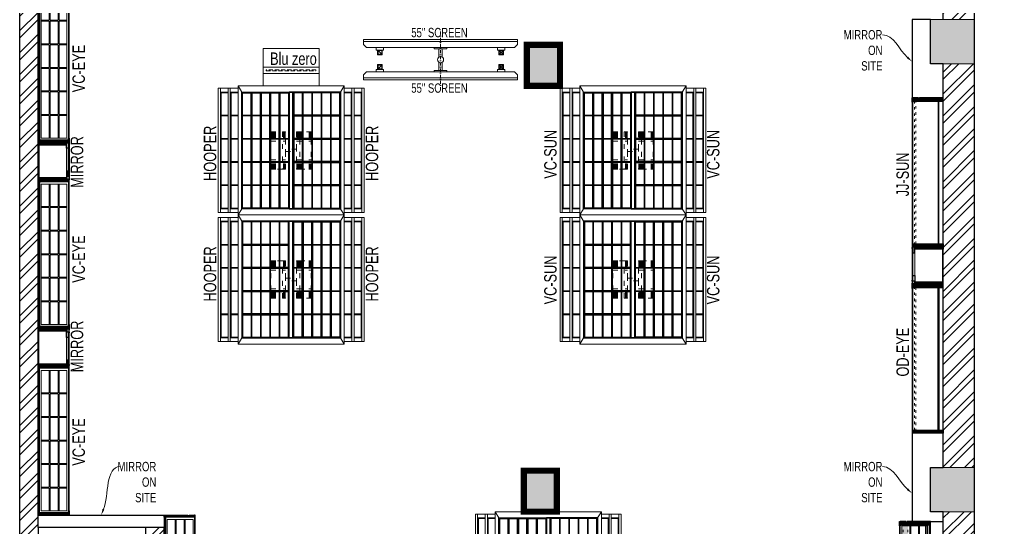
# Model space of a CAD drawing. Header units: feet. Extents: x 2547226 to 2555095, y -6061669 to -6045180.
# Drawn here: x 2547226 to 2555095, y -6056074 to -6051985 of the extents above; entities that cross this region are included whole.
import ezdxf
from ezdxf import colors
from ezdxf.entities.mleader import LeaderData, LeaderLine
from ezdxf.math import Vec2, Vec3

# ---------------------------------------------------------------- set-up
doc = ezdxf.new("R2010")
doc.units = ezdxf.units.FT
doc.header["$LTSCALE"] = 33
doc.header["$MEASUREMENT"] = 0
for name, pattern in [('ACAD_ISO03W100', [30, 12, -18]), ('D10_DASHED', [0.75, 0.5, -0.25]), ('DASHDOT2', [0.5, 0.25, -0.125, 0, -0.125])]:
    doc.linetypes.add(name, pattern=pattern)
for name, color, linetype, lineweight in [('A-COL', 243, 'Continuous', 9), ('column hatch', 5, 'Continuous', 0), ('LENS-DIM', 252, 'Continuous', 5), ('LENS-FURNITURE', 13, 'Continuous', 9), ('LENS-PARTITION', 21, 'Continuous', 25), ('LENS-TEXT', 31, 'Continuous', 5), ('LENS_TEXT', 31, 'Continuous', 5), ('LK-EQPMT', 3, 'Continuous', 18), ('LK-FF&E FLOOR', 1, 'Continuous', 9), ('LK-FF&E WALL', 1, 'Continuous', 9), ('LK-IT', 3, 'Continuous', 18), ('LK-MIRROR', 133, 'Continuous', 13), ('LN-ELEVATION-1', 81, 'Continuous', 25), ('LN-ELEVATION-2', 103, 'Continuous', 20), ('LN-ELEVATION-3', 125, 'Continuous', 18), ('LN-ELEVATION-4', 145, 'Continuous', 13), ('LN-ELEVATION-5', 167, 'Continuous', 5), ('LN-HATCH', 251, 'Continuous', 0), ('PLANO-CARPET', 3, 'Continuous', 18), ('PLANO-TXT', 252, 'Continuous', 5)]:
    doc.layers.add(name, color=color, linetype=linetype, lineweight=lineweight)
doc.layers.add('A-WALL', color=1, linetype='Continuous')
doc.styles.add('LK TXT', font='GILC____.TTF', dxfattribs={"height": 100})
doc.styles.get("Standard").update_dxf_attribs({"font": 'GILC____.TTF'})
pattern_1 = [(45, (7858054.0837, 3504049.203), (-4.4901280605, 4.4901280605), [])]
pattern_2 = [(225, (-6866470.76, 5280949.64), (88.2999593, -88.2999593), []), (225, (-6866529.63, 5280949.64), (88.2999593, -88.2999593), [])]

# ---------------------------------------------------------------- blocks, each defined once
blk = doc.blocks.new('BLUE ZERO')
at = {"layer": 'LENS-FURNITURE', "ltscale": 0.5}
for points in [[(86206.7, 120883.4), (86206.7, 120433.4), (85906.7, 120433.4), (85906.7, 120883.4)], [(86106.7, 120883.4), (86106.7, 120433.4), (86056.7, 120433.4), (86056.7, 120883.4)]]:
    blk.add_lwpolyline(points, close=True, dxfattribs=at)
at = {"layer": 'LENS-FURNITURE', "linetype": 'D10_DASHED', "ltscale": 2}
blk.add_lwpolyline([(86085.7, 120858.4), (86085.7, 120458.4), (86077.7, 120458.4), (86077.7, 120858.4)], close=True, dxfattribs=at)
blk = doc.blocks.new('VC HD 1200')
at = {"layer": 'LN-HATCH', "ltscale": 0.5}
h = blk.add_hatch(dxfattribs=at)
h.set_pattern_fill('ANSI31', color=256, scale=2)
h.set_pattern_definition([(45, (3760859.753, 1795248.936), (-4.490128061, 4.490128061), [])])
h.paths.add_polyline_path([(-1200, 250), (-1200, 60), (-1194, 60), (-1194, 50), (-1200, 50), (-1200, 6), (-1182, 6), (-1182, 250)])
h = blk.add_hatch(dxfattribs=at)
h.set_pattern_fill('ANSI31', color=256, scale=2)
h.set_pattern_definition(pattern_1)
h.paths.add_polyline_path([(0, 250), (0, 60), (-6, 60), (-6, 50), (0, 50), (0, 6), (-18, 6), (-18, 250)])
h = blk.add_hatch(dxfattribs=at)
h.set_pattern_fill('ANSI31', color=256, scale=2)
h.set_pattern_definition([(45, (7858047.0837, 3504049.203), (-4.4901280605, 4.4901280605), [])])
h.paths.add_polyline_path([(-1165, 6), (-1165, 0), (-1200, 0), (-1200, 6)])
h = blk.add_hatch(dxfattribs=at)
h.set_pattern_fill('ANSI31', color=256, scale=2)
h.set_pattern_definition(pattern_1)
h.paths.add_polyline_path([(-28, 6), (-28, 0), (0, 0), (0, 6)])
at = {"layer": 'LN-ELEVATION-1', "ltscale": 0.5}
for points in [[(-1200, 250), (-1200, 60), (-1194, 60), (-1194, 50), (-1200, 50), (-1200, 6), (-1182, 6), (-1182, 250)], [(-18, 238), (-1182, 238), (-1182, 244), (-18, 244)], [(0, 250), (0, 60), (-6, 60), (-6, 50), (0, 50), (0, 6), (-18, 6), (-18, 250)], [(-1165, 6), (-1165, 0), (-1200, 0), (-1200, 6)], [(-35, 6), (-35, 0), (0, 0), (0, 6)]]:
    blk.add_lwpolyline(points, close=True, dxfattribs=at)
at = {"layer": 'LN-ELEVATION-3', "ltscale": 0.5}
for p, q in [((-1182, 250), (-18, 250)), ((-1165, 6), (-35, 6)), ((-35, 0), (-1165, 0))]:
    blk.add_line(p, q, dxfattribs=at)
for points in [[(-1165, 226), (-35, 226), (-35, 18), (-1165, 18)], [(-1165, 226), (-983.3, 226), (-983.3, 162), (-1165, 162)], [(-975.3, 226), (-793.7, 226), (-793.7, 162), (-975.3, 162)], [(-785.7, 226), (-604, 226), (-604, 162), (-785.7, 162)], [(-596, 226), (-414.3, 226), (-414.3, 162), (-596, 162)], [(-406.3, 226), (-224.7, 226), (-224.7, 162), (-406.3, 162)], [(-216.7, 226), (-35, 226), (-35, 162), (-216.7, 162)], [(-1165, 90), (-983.3, 90), (-983.3, 154), (-1165, 154)], [(-1165, 82), (-983.3, 82), (-983.3, 18), (-1165, 18)], [(-975.3, 154), (-793.7, 154), (-793.7, 90), (-975.3, 90)], [(-975.3, 82), (-793.7, 82), (-793.7, 18), (-975.3, 18)], [(-785.7, 154), (-604, 154), (-604, 90), (-785.7, 90)], [(-785.7, 82), (-604, 82), (-604, 18), (-785.7, 18)], [(-596, 154), (-414.3, 154), (-414.3, 90), (-596, 90)], [(-596, 82), (-414.3, 82), (-414.3, 18), (-596, 18)], [(-406.3, 154), (-224.7, 154), (-224.7, 90), (-406.3, 90)], [(-406.3, 82), (-224.7, 82), (-224.7, 18), (-406.3, 18)], [(-216.7, 154), (-35, 154), (-35, 90), (-216.7, 90)], [(-216.7, 82), (-35, 82), (-35, 18), (-216.7, 18)]]:
    blk.add_lwpolyline(points, close=True, dxfattribs=at)
blk = doc.blocks.new('A$C786b5c82')
at = {"layer": 'column hatch'}
h = blk.add_hatch(color=8, dxfattribs=at)
h.dxf.hatch_style = 1
h.paths.add_polyline_path([(197.7, 8417.2), (197.7, 8140.2), (553.3, 8140.2), (553.3, 8417.2)])
h.paths.add_polyline_path([(-1466.1, 8417.2), (-1466.1, 8152.9), (-818.3, 8152.9), (-818.3, 8417.2)])
h.paths.add_polyline_path([(2356.7, 8064), (2608.3, 8064), (2608.3, 8417.2), (2356.7, 8417.2)])
h.paths.add_polyline_path([(-869.1, 5015.9), (-1135.8, 5015.9), (-1135.8, 4685.7), (-869.1, 4685.7)])
h.paths.add_polyline_path([(-907.2, 1409), (-1173.9, 1409), (-1173.9, 1078.8), (-907.2, 1078.8)])
h.paths.add_polyline_path([(2428.9, 1256.6), (2428.9, 1612.2), (2077.3, 1612.2), (2077.3, 1256.6)])
h.paths.add_polyline_path([(-932.5, -2020.1), (-1199.2, -2020.1), (-1199.2, -2350.3), (-932.5, -2350.3)])
h.paths.add_polyline_path([(2428.9, -2350.3), (2428.9, -1994.7), (2077.3, -1994.7), (2077.3, -2350.3)])
h.paths.add_polyline_path([(2428.9, -4534.8), (2428.9, -4280.8), (2077.3, -4280.8), (2077.3, -4534.8)])
h.paths.add_polyline_path([(2428.9, -6897), (2428.9, -6617.6), (2077.3, -6617.6), (2077.3, -6897)])
h.paths.add_polyline_path([(-945.3, -6566.8), (-1199.4, -6566.8), (-1199.4, -6897), (-945.3, -6897)])
at = {"layer": 'LN-HATCH'}
h = blk.add_hatch(dxfattribs=at)
h.set_pattern_fill('ANSI32', color=256, scale=333, angle=180)
h.set_pattern_definition(pattern_2)
h.paths.add_polyline_path([(-5111.1, 5066.7), (-5261.1, 5066.7), (-5261.1, -6897), (-5111.1, -6897), (-5111.1, -2477.3)])
h.paths.add_polyline_path([(-5111.1, 8267.2), (-5261.1, 8267.2), (-5261.1, 6362.1), (-5111.1, 6362.1)])
h.paths.add_polyline_path([(-1466.1, 8417.2), (-5261.1, 8417.2), (-5261.1, 8267.2), (-5111.1, 8267.2), (-1466.1, 8267.2)])
h.paths.add_polyline_path([(197.7, 8417.2), (-818.3, 8417.2), (-818.3, 8267.2), (197.7, 8267.2)])
h.paths.add_polyline_path([(2356.7, 8417.2), (553.3, 8417.2), (553.3, 8267.2), (2356.7, 8267.2)])
h.paths.add_polyline_path([(1747.1, 6870.1), (324.7, 6870.1), (324.7, 8140.2), (197.7, 8140.2), (197.7, 6743.1), (1747.1, 6743.1)])
h.paths.add_polyline_path([(2608.3, 8064), (2458.3, 8064), (2458.3, 6743.1), (2458.3, 5193.7), (2608.3, 5193.7)])
h.paths.add_polyline_path([(2428.9, 4914.3), (2178.9, 4914.3), (2178.9, 1612.2), (2428.9, 1612.2)])
h.paths.add_polyline_path([(2428.9, 1256.6), (2178.9, 1256.6), (2178.9, -1994.7), (2428.9, -1994.7)])
h.paths.add_polyline_path([(2428.9, -2350.3), (2178.9, -2350.3), (2178.9, -4280.8), (2428.9, -4280.8)])
h.paths.add_polyline_path([(2428.9, -4534.8), (2178.9, -4534.8), (2178.9, -6617.6), (2428.9, -6617.6)])
h = blk.add_hatch(dxfattribs=at)
h.set_pattern_fill('ANSI32', color=256, scale=333, angle=180)
h.set_pattern_definition(pattern_2)
h.paths.add_polyline_path([(-4245, -6630.3), (-4095, -6630.3), (-4095, -2477.3), (-4245, -2477.3)])
at = {"layer": 'A-COL'}
for p, q in [((2077.3, 1256.6, 1805), (2077.3, 1612.2, 1805)), ((2077.3, 1612.2, 1805), (2428.9, 1612.2, 1805)), ((2428.9, 1256.6, 1805), (2428.9, 1612.2, 1805)), ((2428.9, 1256.6, 1805), (2077.3, 1256.6, 1805)), ((2077.3, -2350.3, 1805), (2077.3, -1994.7, 1805)), ((2077.3, -1994.7, 1805), (2428.9, -1994.7, 1805)), ((2428.9, -2350.3, 1805), (2428.9, -1994.7, 1805)), ((2428.9, -2350.3, 1805), (2077.3, -2350.3, 1805))]:
    blk.add_line(p, q, dxfattribs=at)
at = {"layer": 'A-COL', "elevation": 1805}
for points in [[(-1173.9, 1409), (-907.2, 1409), (-907.2, 1078.8), (-1173.9, 1078.8)], [(-1199.2, -2020.1), (-932.5, -2020.1), (-932.5, -2350.3), (-1199.2, -2350.3)]]:
    blk.add_lwpolyline(points, close=True, dxfattribs=at)
at = {"layer": 'A-WALL'}
for p, q in [((-5261.1, 5066.7, 1805), (-5261.1, -6897, 1805)), ((-5111.1, -2477.3, 1805), (-5111.1, 5066.7, 1805)), ((2178.9, 1612.2, 1805), (2178.9, 4914.3, 1805)), ((2428.9, 4914.3, 1805), (2428.9, -6897, 1805)), ((2178.9, -1994.7, 1805), (2178.9, 1256.6, 1805)), ((2178.9, -4280.8, 1805), (2178.9, -2350.3, 1805)), ((-5111.1, -2477.3, 1805), (-5111.1, -6897, 1805)), ((-4095, -2477.3, 1805), (-5111.1, -2477.3, 1805)), ((-4245, -6630.3, 1805), (-4245, -2477.3, 1805)), ((-4095, -6300.1, 1805), (-4095, -2477.3, 1805))]:
    blk.add_line(p, q, dxfattribs=at)
blk = doc.blocks.new('JJ SHD 1200')
at = {"layer": 'LN-ELEVATION-5'}
h = blk.add_hatch(color=177, dxfattribs=at)
h.dxf.hatch_style = 1
h.paths.add_polyline_path([(1182, 68), (32, 68), (32, 18), (1182, 18)])
at = {"layer": 'LN-HATCH', "ltscale": 0.5}
h = blk.add_hatch(dxfattribs=at)
h.set_pattern_fill('ANSI31', color=256, scale=2)
h.set_pattern_definition([(45, (4097602.2716, 1708830.267), (-4.4901280605, 4.4901280605), [])])
h.paths.add_polyline_path([(1207, 250), (1207, 60), (1201, 60), (1201, 50), (1207, 50), (1207, 6), (1182, 6), (1182, 250)])
h.paths.add_polyline_path([(32, 210), (1182, 210), (1182, 216), (32, 216)])
h.paths.add_polyline_path([(1172, 6), (1172, 0), (1207, 0), (1207, 6)])
h.paths.add_polyline_path([(7, 250), (7, 60), (13, 60), (13, 50), (7, 50), (7, 6), (32, 6), (32, 250)])
h.paths.add_polyline_path([(42, 6), (42, 0), (7, 0), (7, 6)])
at = {"layer": 'LN-ELEVATION-1', "ltscale": 0.5}
for points in [[(7, 250), (7, 60), (13, 60), (13, 50), (7, 50), (7, 6), (25, 6), (25, 250)], [(7, 250), (7, 60), (13, 60), (13, 50), (7, 50), (7, 6), (32, 6), (32, 250)], [(25, 238), (1189, 238), (1189, 244), (25, 244)], [(1207, 250), (1207, 60), (1201, 60), (1201, 50), (1207, 50), (1207, 6), (1182, 6), (1182, 250)], [(1207, 250), (1207, 60), (1201, 60), (1201, 50), (1207, 50), (1207, 6), (1189, 6), (1189, 250)], [(32, 210), (1182, 210), (1182, 216), (32, 216)], [(42, 6), (42, 0), (7, 0), (7, 6)], [(42, 6), (42, 0), (7, 0), (7, 6)], [(1172, 6), (1172, 0), (1207, 0), (1207, 6)], [(1172, 6), (1172, 0), (1207, 0), (1207, 6)]]:
    blk.add_lwpolyline(points, close=True, dxfattribs=at)
at = {"layer": 'LN-ELEVATION-3', "ltscale": 0.5}
for p, q in [((1189, 250), (25, 250)), ((1182, 250), (32, 250)), ((1172, 6), (42, 6)), ((1172, 6), (42, 6)), ((42, 0), (1172, 0)), ((42, 0), (1172, 0))]:
    blk.add_line(p, q, dxfattribs=at)
for points in [[(1172, 226), (42, 226), (42, 18), (1172, 18)], [(223.7, 226), (42, 226), (42, 162), (223.7, 162)], [(413.3, 226), (231.7, 226), (231.7, 162), (413.3, 162)], [(603, 226), (421.3, 226), (421.3, 162), (603, 162)], [(792.7, 226), (611, 226), (611, 162), (792.7, 162)], [(982.3, 226), (800.7, 226), (800.7, 162), (982.3, 162)], [(1172, 226), (990.3, 226), (990.3, 162), (1172, 162)], [(223.7, 154), (42, 154), (42, 90), (223.7, 90)], [(223.7, 82), (42, 82), (42, 18), (223.7, 18)], [(413.3, 154), (231.7, 154), (231.7, 90), (413.3, 90)], [(413.3, 82), (231.7, 82), (231.7, 18), (413.3, 18)], [(603, 154), (421.3, 154), (421.3, 90), (603, 90)], [(603, 82), (421.3, 82), (421.3, 18), (603, 18)], [(792.7, 154), (611, 154), (611, 90), (792.7, 90)], [(792.7, 82), (611, 82), (611, 18), (792.7, 18)], [(982.3, 154), (800.7, 154), (800.7, 90), (982.3, 90)], [(982.3, 82), (800.7, 82), (800.7, 18), (982.3, 18)], [(1172, 90), (990.3, 90), (990.3, 154), (1172, 154)], [(1172, 82), (990.3, 82), (990.3, 18), (1172, 18)]]:
    blk.add_lwpolyline(points, close=True, dxfattribs=at)
at = {"layer": 'LN-ELEVATION-4', "linetype": 'ACAD_ISO03W100', "ltscale": 0.05}
for points in [[(1182, 68), (32, 68), (32, 18), (1182, 18)], [(1182, 30), (32, 30), (32, 18), (1182, 18)]]:
    blk.add_lwpolyline(points, close=True, dxfattribs=at)
at = {"layer": 'LK-FF&E WALL', "ltscale": 0.5, "insert": (482.5, 142.3), "char_height": 30, "attachment_point": 1}
blk.add_mtext_dynamic_manual_height_columns('\\pt120;JJ- SUPER HYBRID', width=526.835, gutter_width=500, heights=[0], dxfattribs=at)
blk = doc.blocks.new('JJ SH 1200')
at = {"layer": 'LN-HATCH', "ltscale": 0.5}
h = blk.add_hatch(dxfattribs=at)
h.set_pattern_fill('ANSI31', color=256, scale=2)
h.set_pattern_definition([(45, (4097187.331, 1708800.267), (-4.4901280605, 4.4901280605), [])])
h.paths.add_polyline_path([(792.1, 220), (792.1, 30), (786.1, 30), (786.1, 20), (792.1, 20), (792.1, -24), (767.1, -24), (767.1, 220)])
h.paths.add_polyline_path([(-382.9, 180), (767.1, 180), (767.1, 186), (-382.9, 186)])
h.paths.add_polyline_path([(757.1, -24), (757.1, -30), (792.1, -30), (792.1, -24)])
h.paths.add_polyline_path([(-407.9, 220), (-407.9, 30), (-401.9, 30), (-401.9, 20), (-407.9, 20), (-407.9, -24), (-382.9, -24), (-382.9, 220)])
h.paths.add_polyline_path([(-372.9, -24), (-372.9, -30), (-407.9, -30), (-407.9, -24)])
at = {"layer": 'LN-ELEVATION-1', "ltscale": 0.5}
for points in [[(-407.9, 220), (-407.9, 30), (-401.9, 30), (-401.9, 20), (-407.9, 20), (-407.9, -24), (-382.9, -24), (-382.9, 220)], [(-382.9, 180), (767.1, 180), (767.1, 186), (-382.9, 186)], [(792.1, 220), (792.1, 30), (786.1, 30), (786.1, 20), (792.1, 20), (792.1, -24), (767.1, -24), (767.1, 220)], [(-372.9, -24), (-372.9, -30), (-407.9, -30), (-407.9, -24)], [(757.1, -24), (757.1, -30), (792.1, -30), (792.1, -24)]]:
    blk.add_lwpolyline(points, close=True, dxfattribs=at)
at = {"layer": 'LN-ELEVATION-3', "ltscale": 0.5}
for p, q in [((767.1, 220), (-382.9, 220)), ((757.1, -24), (-372.9, -24)), ((-372.9, -30), (757.1, -30))]:
    blk.add_line(p, q, dxfattribs=at)
at = {"layer": 'LN-ELEVATION-4', "linetype": 'ACAD_ISO03W100', "ltscale": 0.05}
blk.add_lwpolyline([(767.1, 0), (-382.9, 0), (-382.9, -12), (767.1, -12)], close=True, dxfattribs=at)
blk = doc.blocks.new('MIRROR')
at = {"layer": 'LN-HATCH', "ltscale": 0.5}
h = blk.add_hatch(dxfattribs=at)
h.set_pattern_fill('ANSI31', color=256, scale=2)
h.set_pattern_definition([(45, (4060433.7416, 1708720.787), (-4.4901280605, 4.4901280605), [])])
h.paths.add_polyline_path([(212.9, 101.3), (230.9, 101.3), (230.9, -127.7), (212.9, -127.7)])
h.paths.add_polyline_path([(230.9, 95.3), (494.9, 95.3), (494.9, 101.3), (230.9, 101.3)])
h.paths.add_polyline_path([(512.9, 101.3), (494.9, 101.3), (494.9, -127.7), (512.9, -127.7)])
at = {"layer": 'Defpoints'}
blk.add_lwpolyline([(512.9, 101.3), (212.9, 101.3), (212.9, -148.7), (512.9, -148.7)], close=True, dxfattribs=at)
at = {"layer": 'LN-ELEVATION-1'}
for points in [[(212.9, 101.3), (230.9, 101.3), (230.9, -127.7), (212.9, -127.7)], [(230.9, 95.3), (494.9, 95.3), (494.9, 101.3), (230.9, 101.3)], [(512.9, 101.3), (494.9, 101.3), (494.9, -127.7), (512.9, -127.7)], [(259.9, -141.7), (259.9, -127.7), (214.9, -127.7), (214.9, -148.7), (223.9, -148.7), (223.9, -147.2), (216.4, -147.2), (216.4, -141.7)], [(442.9, -141.7), (442.9, -127.7), (487.9, -127.7), (487.9, -148.7), (478.9, -148.7), (478.9, -147.2), (486.4, -147.2), (486.4, -141.7)], [(504.9, -148.7), (504.9, -147.2), (509.4, -147.2), (509.4, -129.2), (487.9, -129.2), (487.9, -127.7), (510.9, -127.7), (510.9, -148.7)]]:
    blk.add_lwpolyline(points, close=True, dxfattribs=at)
at = {"layer": 'LN-ELEVATION-2', "color": 4, "lineweight": 0}
blk.add_lwpolyline([(216.4, -141.7), (486.4, -141.7), (486.4, -147.2), (216.4, -147.2)], close=True, dxfattribs=at)
at = {"layer": 'LN-ELEVATION-2'}
blk.add_lwpolyline([(259.9, -141.7), (442.9, -141.7), (442.9, -127.7), (259.9, -127.7)], close=True, dxfattribs=at)
at = {"layer": 'LN-ELEVATION-4', "ltscale": 0.5}
blk.add_line((478.9, -148.7), (223.9, -148.7), dxfattribs=at)
blk = doc.blocks.new('ffgd')
at = {"layer": 'LN-ELEVATION-4', "linetype": 'ACAD_ISO03W100', "ltscale": 0.1}
blk.add_lwpolyline([(0, 47.3), (0, -41.5), (-20, -41.5), (-20, 47.3)], close=True, dxfattribs=at)
at = {"layer": 'LN-ELEVATION-5', "linetype": 'ACAD_ISO03W100', "ltscale": 0.1}
for p, q in [((-159.9, 165.7), (-159.9, 47.3)), ((-159.7, 165.7), (-159.7, 47.3)), ((-159.4, 165.7), (-159.4, 47.3)), ((-159, 165.7), (-159, 47.3)), ((-158.5, 165.7), (-158.5, 47.3)), ((-157.9, 165.7), (-157.9, 47.3)), ((-157.1, 165.7), (-157.1, 47.3)), ((-156.1, 165.7), (-156.1, 47.3)), ((-154.1, 165.7), (-154.1, 47.3)), ((-151.1, 165.7), (-151.1, 47.3)), ((-146.1, 165.7), (-146.1, 47.3)), ((-141.1, 165.7), (-141.1, 47.3)), ((-135.1, 165.7), (-135.1, 47.3)), ((-128.1, 165.7), (-128.1, 47.3)), ((-120.1, 165.7), (-120.1, 47.3)), ((-111.1, 165.7), (-111.1, 47.3)), ((-102.1, 165.7), (-102.1, 47.3)), ((-85, 165.7), (-85, 47.3)), ((65, 165.7), (65, 47.3)), ((82.1, 165.7), (82.1, 47.3)), ((91.1, 165.7), (91.1, 47.3)), ((100.1, 165.7), (100.1, 47.3)), ((108.1, 165.7), (108.1, 47.3)), ((115.1, 165.7), (115.1, 47.3)), ((121.1, 165.7), (121.1, 47.3)), ((126.1, 165.7), (126.1, 47.3)), ((131.1, 165.7), (131.1, 47.3)), ((134.1, 165.7), (134.1, 47.3)), ((136.1, 165.7), (136.1, 47.3)), ((137.1, 165.7), (137.1, 47.3)), ((137.9, 165.7), (137.9, 47.3)), ((138.5, 165.7), (138.5, 47.3)), ((139, 165.7), (139, 47.3)), ((139.4, 165.7), (139.4, 47.3)), ((139.7, 165.7), (139.7, 47.3)), ((139.9, 165.7), (139.9, 47.3)), ((-159.9, -41.5), (-159.9, -159.9)), ((-159.7, -41.5), (-159.7, -159.9)), ((-159.4, -41.5), (-159.4, -159.9)), ((-159, -41.5), (-159, -159.9)), ((-158.5, -41.5), (-158.5, -159.9)), ((-157.9, -41.5), (-157.9, -159.9)), ((-157.1, -41.5), (-157.1, -159.9)), ((-156.1, -41.5), (-156.1, -159.9)), ((-154.1, -41.5), (-154.1, -159.9)), ((-151.1, -41.5), (-151.1, -159.9)), ((-146.1, -41.5), (-146.1, -159.9)), ((-141.1, -41.5), (-141.1, -159.9)), ((-135.1, -41.5), (-135.1, -159.9)), ((-128.1, -41.5), (-128.1, -159.9)), ((-120.1, -41.5), (-120.1, -159.9)), ((-111.1, -41.5), (-111.1, -159.9)), ((-102.1, -41.5), (-102.1, -159.9)), ((-85, -41.5), (-85, -159.9)), ((65, -41.5), (65, -159.9)), ((82.1, -41.5), (82.1, -159.9)), ((91.1, -41.5), (91.1, -159.9)), ((100.1, -41.5), (100.1, -159.9)), ((108.1, -41.5), (108.1, -159.9)), ((115.1, -41.5), (115.1, -159.9)), ((121.1, -41.5), (121.1, -159.9)), ((126.1, -41.5), (126.1, -159.9)), ((131.1, -41.5), (131.1, -159.9)), ((134.1, -41.5), (134.1, -159.9)), ((136.1, -41.5), (136.1, -159.9)), ((137.1, -41.5), (137.1, -159.9)), ((137.9, -41.5), (137.9, -159.9)), ((138.5, -41.5), (138.5, -159.9)), ((139, -41.5), (139, -159.9)), ((139.4, -41.5), (139.4, -159.9)), ((139.7, -41.5), (139.7, -159.9)), ((139.9, -41.5), (139.9, -159.9))]:
    blk.add_line(p, q, dxfattribs=at)
for points in [[(140, 73), (140, 165.7), (-160, 165.7), (-160, 73)], [(140, -67.1), (140, -159.9), (-160, -159.9), (-160, -67.1)]]:
    blk.add_lwpolyline(points, dxfattribs=at)
for points in [[(140, 73), (140, 47.3), (-160, 47.3), (-160, 73)], [(140, -41.5), (140, -67.1), (-160, -67.1), (-160, -41.5)]]:
    blk.add_lwpolyline(points, close=True, dxfattribs=at)
blk = doc.blocks.new('EURO 1040 x 1175')
at = {"layer": 'LN-ELEVATION-1'}
for points in [[(-470, -327.4), (470, -327.4), (470, 467.6), (-470, 467.6)], [(-470, 85.1), (470, 85.1), (470, 467.6), (-470, 467.6)], [(-283.2, 85.1), (-277.2, 85.1), (-277.2, 467.6), (-283.2, 467.6)], [(-96.4, 85.1), (-90.4, 85.1), (-90.4, 467.6), (-96.4, 467.6)], [(90.4, 85.1), (96.4, 85.1), (96.4, 467.6), (90.4, 467.6)], [(277.2, 85.1), (283.2, 85.1), (283.2, 467.6), (277.2, 467.6)], [(-470, 386.6), (-283.2, 386.6), (-283.2, 392.6), (-470, 392.6)], [(-470, 311.2), (-283.2, 311.2), (-283.2, 317.2), (-470, 317.2)], [(-277.2, 386.6), (-96.4, 386.6), (-96.4, 392.6), (-277.2, 392.6)], [(-277.2, 311.2), (-96.4, 311.2), (-96.4, 317.2), (-277.2, 317.2)], [(-90.4, 386.6), (90.4, 386.6), (90.4, 392.6), (-90.4, 392.6)], [(-90.4, 311.2), (90.4, 311.2), (90.4, 317.2), (-90.4, 317.2)], [(96.4, 386.6), (277.2, 386.6), (277.2, 392.6), (96.4, 392.6)], [(96.4, 311.2), (277.2, 311.2), (277.2, 317.2), (96.4, 317.2)], [(283.2, 386.6), (470, 386.6), (470, 392.6), (283.2, 392.6)], [(283.2, 311.2), (470, 311.2), (470, 317.2), (283.2, 317.2)], [(-470, 235.8), (-283.2, 235.8), (-283.2, 241.8), (-470, 241.8)], [(-277.2, 235.8), (-96.4, 235.8), (-96.4, 241.8), (-277.2, 241.8)], [(-90.4, 235.8), (90.4, 235.8), (90.4, 241.8), (-90.4, 241.8)], [(96.4, 235.8), (277.2, 235.8), (277.2, 241.8), (96.4, 241.8)], [(283.2, 235.8), (470, 235.8), (470, 241.8), (283.2, 241.8)], [(-470, 160.4), (-283.2, 160.4), (-283.2, 166.4), (-470, 166.4)], [(-277.2, 160.4), (-96.4, 160.4), (-96.4, 166.4), (-277.2, 166.4)], [(-90.4, 160.4), (90.4, 160.4), (90.4, 166.4), (-90.4, 166.4)], [(96.4, 160.4), (277.2, 160.4), (277.2, 166.4), (96.4, 166.4)], [(283.2, 160.4), (470, 160.4), (470, 166.4), (283.2, 166.4)], [(-470, 85.1), (470, 85.1), (470, 55.1), (-470, 55.1)], [(-470, 55.1), (470, 55.1), (470, -327.4), (-470, -327.4)], [(-283.2, 55.1), (-277.2, 55.1), (-277.2, -327.4), (-283.2, -327.4)], [(-96.4, 55.1), (-90.4, 55.1), (-90.4, -327.4), (-96.4, -327.4)], [(90.4, 55.1), (96.4, 55.1), (96.4, -327.4), (90.4, -327.4)], [(277.2, 55.1), (283.2, 55.1), (283.2, -327.4), (277.2, -327.4)], [(-470, -20.3), (-283.2, -20.3), (-283.2, -26.3), (-470, -26.3)], [(-277.2, -20.3), (-96.4, -20.3), (-96.4, -26.3), (-277.2, -26.3)], [(-90.4, -20.3), (90.4, -20.3), (90.4, -26.3), (-90.4, -26.3)], [(96.4, -20.3), (277.2, -20.3), (277.2, -26.3), (96.4, -26.3)], [(283.2, -20.3), (470, -20.3), (470, -26.3), (283.2, -26.3)], [(-470, -95.7), (-283.2, -95.7), (-283.2, -101.7), (-470, -101.7)], [(-277.2, -95.7), (-96.4, -95.7), (-96.4, -101.7), (-277.2, -101.7)], [(-90.4, -95.7), (90.4, -95.7), (90.4, -101.7), (-90.4, -101.7)], [(96.4, -95.7), (277.2, -95.7), (277.2, -101.7), (96.4, -101.7)], [(283.2, -95.7), (470, -95.7), (470, -101.7), (283.2, -101.7)], [(-470, -171.1), (-283.2, -171.1), (-283.2, -177.1), (-470, -177.1)], [(-277.2, -171.1), (-96.4, -171.1), (-96.4, -177.1), (-277.2, -177.1)], [(-90.4, -171.1), (90.4, -171.1), (90.4, -177.1), (-90.4, -177.1)], [(96.4, -171.1), (277.2, -171.1), (277.2, -177.1), (96.4, -177.1)], [(283.2, -171.1), (470, -171.1), (470, -177.1), (283.2, -177.1)], [(-470, -246.4), (-283.2, -246.4), (-283.2, -252.4), (-470, -252.4)], [(-277.2, -246.4), (-96.4, -246.4), (-96.4, -252.4), (-277.2, -252.4)], [(-90.4, -246.4), (90.4, -246.4), (90.4, -252.4), (-90.4, -252.4)], [(96.4, -246.4), (277.2, -246.4), (277.2, -252.4), (96.4, -252.4)], [(283.2, -246.4), (470, -246.4), (470, -252.4), (283.2, -252.4)]]:
    blk.add_lwpolyline(points, close=True, dxfattribs=at)
for points in [[(-283.2, 461.6), (-464, 461.6), (-464, 317.2)], [(-96.4, 461.6), (-277.2, 461.6)], [(90.4, 461.6), (-90.4, 461.6)], [(277.2, 461.6), (96.4, 461.6)], [(464, 317.2), (464, 461.6), (283.2, 461.6)], [(-464, 311.2), (-464, 241.8)], [(464, 241.8), (464, 311.2)], [(-464, 235.8), (-464, 166.4)], [(-464, 160.4), (-464, 91.1), (-283.2, 91.1)], [(283.2, 91.1), (464, 91.1), (464, 160.4)], [(464, 166.4), (464, 235.8)], [(-277.2, 91.1), (-96.4, 91.1)], [(-90.4, 91.1), (90.4, 91.1)], [(96.4, 91.1), (277.2, 91.1)], [(-464, -20.3), (-464, 49.1), (-283.2, 49.1)], [(-277.2, 49.1), (-96.4, 49.1)], [(-90.4, 49.1), (90.4, 49.1)], [(96.4, 49.1), (277.2, 49.1)], [(283.2, 49.1), (464, 49.1), (464, -20.3)], [(-464, -95.7), (-464, -26.3)], [(464, -26.3), (464, -95.7)], [(-464, -171.1), (-464, -101.7)], [(464, -101.7), (464, -171.1)], [(-283.2, -321.4), (-464, -321.4), (-464, -177.1)], [(464, -177.1), (464, -321.4), (283.2, -321.4)], [(-96.4, -321.4), (-277.2, -321.4)], [(90.4, -321.4), (-90.4, -321.4)], [(277.2, -321.4), (96.4, -321.4)]]:
    blk.add_lwpolyline(points, dxfattribs=at)
at = {"layer": 'LN-ELEVATION-2'}
blk.add_lwpolyline([(-520, -357.4), (520, -357.4), (520, 497.6), (-520, 497.6)], close=True, dxfattribs=at)
for points in [[(-470, 467.6), (-520, 497.6)], [(470, 467.6), (520, 497.6)], [(-470, -327.4), (-520, -357.4)], [(470, -327.4), (520, -357.4)]]:
    blk.add_lwpolyline(points, dxfattribs=at)
at = {"layer": 'LN-ELEVATION-3'}
for points in [[(-500, 559.6), (500, 559.6), (500, 577.6), (-500, 577.6)], [(-500, 497.6), (-470, 497.6), (-470, 559.6), (-500, 559.6)], [(470, 497.6), (500, 497.6), (500, 559.6), (470, 559.6)], [(-500, -357.4), (-470, -357.4), (-470, -419.4), (-500, -419.4)], [(470, -357.4), (500, -357.4), (500, -419.4), (470, -419.4)], [(-500, -419.4), (500, -419.4), (500, -437.4), (-500, -437.4)]]:
    blk.add_lwpolyline(points, close=True, dxfattribs=at)
at = {"layer": 'LN-ELEVATION-4'}
for points in [[(-500, 639.6), (500, 639.6), (500, 657.6), (-500, 657.6)], [(-500, 577.6), (-470, 577.6), (-470, 639.6), (-500, 639.6)], [(470, 577.6), (500, 577.6), (500, 639.6), (470, 639.6)], [(-470, 497.6), (-464, 497.6), (-464, 559.6), (-470, 559.6)], [(-464, 553.6), (-283.2, 553.6), (-283.2, 559.6), (-464, 559.6)], [(-283.2, 497.6), (-277.2, 497.6), (-277.2, 559.6), (-283.2, 559.6)], [(-277.2, 553.6), (-96.4, 553.6), (-96.4, 559.6), (-277.2, 559.6)], [(-96.4, 497.6), (-90.4, 497.6), (-90.4, 559.6), (-96.4, 559.6)], [(-90.4, 553.6), (90.4, 553.6), (90.4, 559.6), (-90.4, 559.6)], [(90.4, 497.6), (96.4, 497.6), (96.4, 559.6), (90.4, 559.6)], [(96.4, 553.6), (277.2, 553.6), (277.2, 559.6), (96.4, 559.6)], [(277.2, 497.6), (283.2, 497.6), (283.2, 559.6), (277.2, 559.6)], [(283.2, 553.6), (464, 553.6), (464, 559.6), (283.2, 559.6)], [(464, 497.6), (470, 497.6), (470, 559.6), (464, 559.6)], [(-470, -357.4), (-464, -357.4), (-464, -419.4), (-470, -419.4)], [(-283.2, -357.4), (-277.2, -357.4), (-277.2, -419.4), (-283.2, -419.4)], [(-96.4, -357.4), (-90.4, -357.4), (-90.4, -419.4), (-96.4, -419.4)], [(90.4, -357.4), (96.4, -357.4), (96.4, -419.4), (90.4, -419.4)], [(277.2, -357.4), (283.2, -357.4), (283.2, -419.4), (277.2, -419.4)], [(464, -357.4), (470, -357.4), (470, -419.4), (464, -419.4)], [(-500, -437.4), (-470, -437.4), (-470, -499.4), (-500, -499.4)], [(-464, -413.4), (-283.2, -413.4), (-283.2, -419.4), (-464, -419.4)], [(-277.2, -413.4), (-96.4, -413.4), (-96.4, -419.4), (-277.2, -419.4)], [(-90.4, -413.4), (90.4, -413.4), (90.4, -419.4), (-90.4, -419.4)], [(96.4, -413.4), (277.2, -413.4), (277.2, -419.4), (96.4, -419.4)], [(283.2, -413.4), (464, -413.4), (464, -419.4), (283.2, -419.4)], [(470, -437.4), (500, -437.4), (500, -499.4), (470, -499.4)], [(-500, -499.4), (500, -499.4), (500, -517.4), (-500, -517.4)]]:
    blk.add_lwpolyline(points, close=True, dxfattribs=at)
at = {"layer": 'LN-ELEVATION-5'}
for points in [[(-470, 577.6), (-464, 577.6), (-464, 639.6), (-470, 639.6)], [(-464, 633.6), (-283.2, 633.6), (-283.2, 639.6), (-464, 639.6)], [(-283.2, 577.6), (-277.2, 577.6), (-277.2, 639.6), (-283.2, 639.6)], [(-277.2, 633.6), (-96.4, 633.6), (-96.4, 639.6), (-277.2, 639.6)], [(-96.4, 577.6), (-90.4, 577.6), (-90.4, 639.6), (-96.4, 639.6)], [(-90.4, 633.6), (90.4, 633.6), (90.4, 639.6), (-90.4, 639.6)], [(90.4, 577.6), (96.4, 577.6), (96.4, 639.6), (90.4, 639.6)], [(96.4, 633.6), (277.2, 633.6), (277.2, 639.6), (96.4, 639.6)], [(277.2, 577.6), (283.2, 577.6), (283.2, 639.6), (277.2, 639.6)], [(283.2, 633.6), (464, 633.6), (464, 639.6), (283.2, 639.6)], [(464, 577.6), (470, 577.6), (470, 639.6), (464, 639.6)], [(-470, -437.4), (-464, -437.4), (-464, -499.4), (-470, -499.4)], [(-283.2, -437.4), (-277.2, -437.4), (-277.2, -499.4), (-283.2, -499.4)], [(-96.4, -437.4), (-90.4, -437.4), (-90.4, -499.4), (-96.4, -499.4)], [(90.4, -437.4), (96.4, -437.4), (96.4, -499.4), (90.4, -499.4)], [(277.2, -437.4), (283.2, -437.4), (283.2, -499.4), (277.2, -499.4)], [(464, -437.4), (470, -437.4), (470, -499.4), (464, -499.4)], [(-464, -493.4), (-283.2, -493.4), (-283.2, -499.4), (-464, -499.4)], [(-277.2, -493.4), (-96.4, -493.4), (-96.4, -499.4), (-277.2, -499.4)], [(-90.4, -493.4), (90.4, -493.4), (90.4, -499.4), (-90.4, -499.4)], [(96.4, -493.4), (277.2, -493.4), (277.2, -499.4), (96.4, -499.4)], [(283.2, -493.4), (464, -493.4), (464, -499.4), (283.2, -499.4)]]:
    blk.add_lwpolyline(points, close=True, dxfattribs=at)
at = {"layer": 'LENS-DIM'}
blk.add_blockref('ffgd', (10, 67.1), dxfattribs=at)
blk = doc.blocks.new('55INCH')
at = {"layer": 'LK-EQPMT', "ltscale": 12}
for p, q in [((2111558.8, 1135690.5), (2111583.2, 1135690.5)), ((2111583.2, 1135690.5), (2111607.7, 1135666)), ((2111607.7, 1134473.9), (2111607.7, 1135666)), ((2111607.7, 1135587.9), (2111627.2, 1135587.9)), ((2111627.2, 1135587.9), (2111627.2, 1135529.3)), ((2111627.2, 1135529.3), (2111607.7, 1135529.3)), ((2111627.2, 1134610.6), (2111607.7, 1134610.6)), ((2111607.7, 1134552), (2111627.2, 1134552)), ((2111627.2, 1134610.6), (2111627.2, 1134552)), ((2111583.2, 1134449.5), (2111607.7, 1134473.9)), ((2111558.8, 1134449.5), (2111583.2, 1134449.5))]:
    blk.add_line(p, q, dxfattribs=at)
at = {"layer": 'LK-EQPMT'}
for p, q in [((2111661.6, 1135543.3), (2111631, 1135573.9)), ((2111661.6, 1135573.9), (2111631, 1135543.3)), ((2111661.6, 1134597.1), (2111631, 1134566.5))]:
    blk.add_line(p, q, dxfattribs=at)
at = {"layer": 'LK-EQPMT', "ltscale": 12}
blk.add_lwpolyline([(2111542.6, 1135690.5), (2111558.8, 1135690.5), (2111558.8, 1134449.5), (2111542.6, 1134449.5)], close=True, dxfattribs=at)
at = {"layer": 'LK-EQPMT'}
for points in [[(2111627.2, 1135577.7), (2111627.2, 1135539.5), (2111665.4, 1135539.5), (2111665.4, 1135577.7)], [(2111631, 1135573.9), (2111631, 1135543.3), (2111661.6, 1135543.3), (2111661.6, 1135573.9)], [(2111627.2, 1134562.7), (2111627.2, 1134600.9), (2111665.4, 1134600.9), (2111665.4, 1134562.7)], [(2111631, 1134566.5), (2111631, 1134597.1), (2111661.6, 1134597.1), (2111661.6, 1134566.5)]]:
    blk.add_lwpolyline(points, close=True, dxfattribs=at)

msp = doc.modelspace()

# ---------------------------------------------------------------- linework, layer by layer
at = {"layer": 'LENS-PARTITION'}
for points in [[(2554666, -6052340.2), (2554564.4, -6052340.2), (2554564.4, -6051984.5), (2554476, -6051984.5), (2554416, -6051984.5), (2554416, -6052615.8), (2554422, -6052615.8), (2554466, -6052615.8), (2554666, -6052615.8)], [(2554564.4, -6055591.4), (2554666, -6055591.4), (2554666, -6055315.8), (2554476, -6055315.8), (2554416, -6055315.8), (2554416, -6056027.1), (2554564.4, -6056027.1), (2554666, -6056027.1), (2554666, -6055947.1), (2554564.4, -6055947.1)]]:
    msp.add_lwpolyline(points, close=True, dxfattribs=at)
at = {"layer": 'LENS-PARTITION', "elevation": 1805}
msp.add_lwpolyline([(2548392.1, -6056074.1), (2547376, -6056074.1), (2547376, -6055974.1), (2548392.1, -6055974.1)], close=True, dxfattribs=at)
at = {"layer": 'LK-IT', "color": 1, "linetype": 'DASHDOT2', "ltscale": 3}
msp.add_line((2550617.3, -6052552.6, 1805), (2550617.3, -6052063.6, 1805), dxfattribs=at)
at = {"layer": 'LK-IT', "elevation": 1805}
for points in [[(2550667.3, -6052210.6), (2550567.3, -6052210.6), (2550567.3, -6052220.6), (2550667.3, -6052220.6)], [(2550667.3, -6052405.5), (2550567.3, -6052405.5), (2550567.3, -6052395.5), (2550667.3, -6052395.5)]]:
    msp.add_lwpolyline(points, close=True, dxfattribs=at)
for points in [[(2550629.8, -6052286.4), (2550629.8, -6052220.6), (2550604.8, -6052220.6), (2550604.8, -6052286.4, -0.267949), (2550629.8, -6052286.4, 1)], [(2550629.8, -6052329.7), (2550629.8, -6052395.5), (2550604.8, -6052395.5), (2550604.8, -6052329.7, 0.267949), (2550629.8, -6052329.7, -1)]]:
    msp.add_lwpolyline(points, format="xyb", dxfattribs=at)
at = {"layer": 'LK-IT', "color": 1}
msp.add_circle((2550617.3, -6052308.1, 1805), 25, dxfattribs=at)
at = {"layer": 'LK-MIRROR', "linetype": 'ACAD_ISO03W100', "ltscale": 0.05, "const_width": 50, "elevation": 1805}
for points in [[(2551579.9, -6052187.7), (2551313.2, -6052187.7), (2551313.2, -6052518), (2551579.9, -6052518)], [(2551554.6, -6055616.8), (2551287.9, -6055616.8), (2551287.9, -6055947.1), (2551554.6, -6055947.1)]]:
    msp.add_lwpolyline(points, close=True, dxfattribs=at)

# ---------------------------------------------------------------- block references
at = {"layer": 'LK-FF&E FLOOR', "xscale": -1, "rotation": 90}
for name, p in [('BLUE ZERO', (2670072, -5966311.3, 1805)), ('EURO 1040 x 1175', (2549483.6, -6053038, 1805)), ('EURO 1040 x 1175', (2552237.4, -6053038, 1805)), ('EURO 1040 x 1175', (2551555.4, -6056467.1, 1805))]:
    msp.add_blockref(name, p, dxfattribs=at)
at = {"layer": 'LK-FF&E FLOOR', "rotation": 90}
for p in [(2549483.6, -6054078, 1805), (2552237.4, -6054078, 1805)]:
    msp.add_blockref('EURO 1040 x 1175', p, dxfattribs=at)
at = {"layer": 'LK-FF&E WALL'}
for name, p, rotation in [('VC HD 1200', (2547626, -6051774.1, 1805), 90.00000000000003), ('JJ SH 1200', (2554446, -6053023.7, 1805), 270), ('VC HD 1200', (2547626, -6053274.1, 1805), 90.00000000000003), ('MIRROR', (2554564.7, -6053602.9, 1805), 270), ('MIRROR', (2547477.4, -6054987, 1805), 90.00000000000003), ('JJ SHD 1200', (2554314.4, -6056020.1, 1805), 270)]:
    msp.add_blockref(name, p, dxfattribs=dict(at, rotation=rotation))
at = {"layer": 'LK-FF&E WALL', "xscale": -1}
for name, p, rotation in [('MIRROR', (2547477.4, -6052761.1, 1805), 90), ('JJ SH 1200', (2554446, -6054907.9, 1805), 270), ('VC HD 1200', (2547626, -6055974.1, 1805), 90), ('VC HD 1200', (2548642.1, -6057174.1, 1805), 90)]:
    msp.add_blockref(name, p, dxfattribs=dict(at, rotation=rotation))
at = {"layer": 'LK-IT', "rotation": 270}
msp.add_blockref('55INCH', (1415547.3, -3940603, 1805), dxfattribs=at)
at = {"layer": 'LK-IT', "xscale": -1, "rotation": 270}
msp.add_blockref('55INCH', (1415547.3, -8164013.2, 1805), dxfattribs=at)
at = {"layer": 'PLANO-CARPET', "color": 2}
msp.add_blockref('A$C786b5c82', (2552487.1, -6053596.7), dxfattribs=at)

# ---------------------------------------------------------------- texts
at = {"layer": 'LENS-TEXT', "color": 0, "linetype": 'Continuous', "ltscale": 3, "char_height": 75, "width": 783.964, "attachment_point": 5, "style": 'LK TXT'}
for insert in [(2550608.8, -6052089.8, 1805), (2550608.8, -6052536.8, 1805)]:
    msp.add_mtext('\\pt225;55" SCREEN', dxfattribs=dict(at, insert=insert))
at = {"layer": 'LENS_TEXT', "linetype": 'Continuous', "ltscale": 3, "char_height": 100, "width": 324.474, "attachment_point": 5, "rotation": 90, "style": 'LK TXT'}
for insert in [(2547689.4, -6053131.6), (2547689.4, -6054616.5)]:
    msp.add_mtext('{\\C7;MIRROR}', dxfattribs=dict(at, insert=insert))
at = {"layer": 'PLANO-TXT', "linetype": 'Continuous', "ltscale": 3, "char_height": 100, "width": 244.677, "attachment_point": 5, "rotation": 90, "style": 'LK TXT'}
for s, insert in [('VC-EYE', (2547703.3, -6052379.2)), ('HOOPER', (2548761.2, -6053061.5, 1805)), ('HOOPER', (2550065.9, -6053061.5, 1805)), ('VC-SUN', (2551503, -6053069.9, 1805)), ('VC-SUN', (2552814.3, -6053069.9, 1805)), ('JJ-SUN', (2554340.8, -6053231.3)), ('VC-EYE', (2547703.3, -6053913.2)), ('HOOPER', (2548761.2, -6054032.9, 1805)), ('HOOPER', (2550065.9, -6054032.9, 1805)), ('VC-SUN', (2551503, -6054081.5, 1805)), ('VC-SUN', (2552814.3, -6054081.5, 1805)), ('OD-EYE', (2554340.8, -6054662.5)), ('VC-EYE', (2547703.3, -6055385.9))]:
    msp.add_mtext(s, dxfattribs=dict(at, insert=insert))
at = {"layer": 'PLANO-TXT', "linetype": 'Continuous', "ltscale": 3, "insert": (2549432.3, -6052300.4, 1805), "char_height": 100, "width": 510.552, "attachment_point": 5, "style": 'LK TXT'}
msp.add_mtext('\\pt800;Blu zero', dxfattribs=at)

# ---------------------------------------------------------------- leaders
at = {"layer": 'LENS-TEXT', "color": 0, "linetype": 'Continuous', "ltscale": 3}
ml = msp.add_multileader_mtext('Standard', dxfattribs=at)
ml.set_content('\\pxqr,t3;{\\C0;MIRROR ON SITE}', color=1)
ml.set_leader_properties(color=256, linetype='ByLayer', lineweight=-1)
ml.build(insert=Vec2(0, 0))
ml.multileader.update_dxf_attribs({"leader_type": 2, "dogleg_length": 0.36, "arrow_head_size": 50})
ctx = ml.context
ctx.base_point, ctx.char_height, ctx.arrow_head_size, ctx.landing_gap_size, ctx.plane_origin, ctx.plane_x_axis, ctx.plane_y_axis = Vec3(2553926.9, -6052107.8, 1805), 75, 50, 0.09, Vec3(2547680.2, -6053918.1, 1805), Vec3(0.999999, 0.001097), Vec3(-0.001097, 0.999999)
ctx.text_align_type = 2
notes = []
notes.append((ctx, [(1, (1, 1, 0), (2554177.2, -6052107.6, 1805), (-0.999999, -0.001097), 0.36, [(1, [(2554416, -6052323.2, 1805)], 0, [])])]))
ctx.mtext.insert, ctx.mtext.text_direction, ctx.mtext.rotation, ctx.mtext.width, ctx.mtext.alignment, ctx.mtext.flow_direction = Vec3(2554176.7, -6052069.6, 1805), Vec3(0.999999, 0.001097), 0.001097, 289.544, 3, 5
ml = msp.add_multileader_mtext('Standard', dxfattribs=at)
ml.set_content('\\pxqr,t3;{\\C0;MIRROR ON SITE}', color=1)
ml.set_leader_properties(color=256, linetype='ByLayer', lineweight=-1)
ml.build(insert=Vec2(0, 0))
ml.multileader.update_dxf_attribs({"leader_type": 2, "dogleg_length": 0.36, "arrow_head_size": 50})
ctx = ml.context
ctx.base_point, ctx.char_height, ctx.arrow_head_size, ctx.landing_gap_size, ctx.plane_origin, ctx.plane_x_axis, ctx.plane_y_axis = Vec3(2548037.8, -6055584.4, 1805), 75, 50, 0.09, Vec3(2541791.1, -6057394.7, 1805), Vec3(0.999999, 0.001097), Vec3(-0.001097, 0.999999)
notes.append((ctx, [(0, (1, 1, 0), (2548037.4, -6055584.4, 1805), (0.999999, 0.001097), 0.36, [(1, [(2547884.1, -6055974.1, 1805)], 0, [])])]))
ctx.mtext.insert, ctx.mtext.text_direction, ctx.mtext.rotation, ctx.mtext.width, ctx.mtext.flow_direction = Vec3(2548037.9, -6055546.5, 1805), Vec3(0.999999, 0.001097), 0.001097, 289.544, 5
ml = msp.add_multileader_mtext('Standard', dxfattribs=at)
ml.set_content('\\pxqr,t3;{\\C0;MIRROR ON SITE}', color=1)
ml.set_leader_properties(color=256, linetype='ByLayer', lineweight=-1)
ml.build(insert=Vec2(0, 0))
ml.multileader.update_dxf_attribs({"leader_type": 2, "dogleg_length": 0.36, "arrow_head_size": 50})
ctx = ml.context
ctx.base_point, ctx.char_height, ctx.arrow_head_size, ctx.landing_gap_size, ctx.plane_origin, ctx.plane_x_axis, ctx.plane_y_axis = Vec3(2553926.9, -6055584.4, 1805), 75, 50, 0.09, Vec3(2547680.2, -6057394.7, 1805), Vec3(0.999999, 0.001097), Vec3(-0.001097, 0.999999)
ctx.text_align_type = 2
notes.append((ctx, [(1, (1, 1, 0), (2554177.2, -6055584.2, 1805), (-0.999999, -0.001097), 0.36, [(1, [(2554416, -6055799.8, 1805)], 0, [])])]))
ctx.mtext.insert, ctx.mtext.text_direction, ctx.mtext.rotation, ctx.mtext.width, ctx.mtext.alignment, ctx.mtext.flow_direction = Vec3(2554176.7, -6055546.2, 1805), Vec3(0.999999, 0.001097), 0.001097, 289.544, 3, 5
for ctx, leaders in notes:
    for number, flags, end, landing, length, lines in leaders:
        leader = LeaderData()
        leader.index, (leader.has_last_leader_line, leader.has_dogleg_vector, leader.attachment_direction) = number, flags
        leader.last_leader_point, leader.dogleg_vector, leader.dogleg_length = Vec3(end), Vec3(landing), length
        for number, points, colour, breaks in lines:
            line = LeaderLine()
            line.index, line.vertices, line.color, line.breaks = number, Vec3.list(points), colors.encode_raw_color(colour), breaks
            leader.lines.append(line)
        ctx.leaders.append(leader)

doc.saveas('drawing.dxf')
